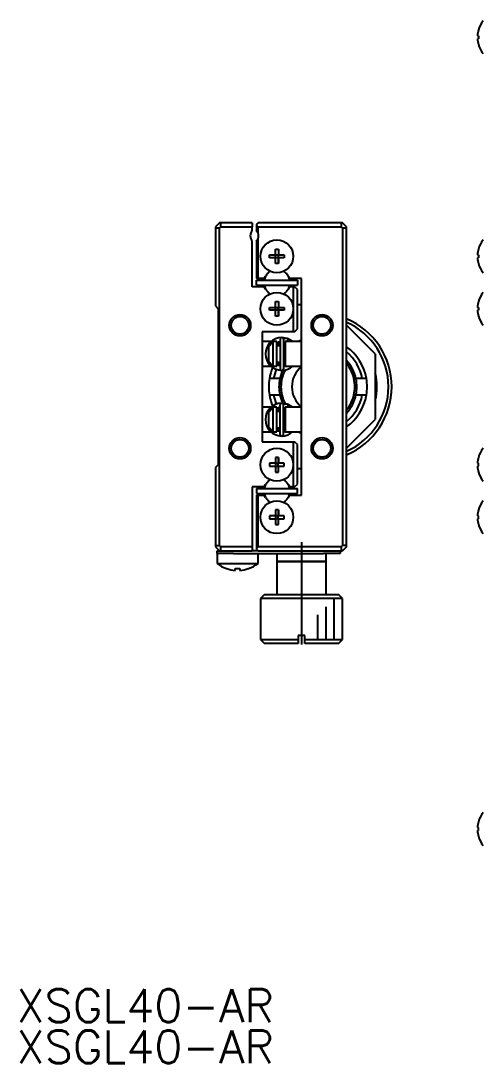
# Model space of a CAD drawing. Extents: x 16 to 469, y 13 to 146.
# Drawn here: x 15.5 to 71.9, y 13.2 to 140.2 of the extents above; entities that cross this region are included whole.
import ezdxf

# ---------------------------------------------------------------- set-up
doc = ezdxf.new("R2010")
doc.units = 0
doc.header["$LTSCALE"] = 10
doc.linetypes.add('CENTER', pattern=[2, 1.25, -0.25, 0.25, -0.25])
doc.layers.get('0').update_dxf_attribs({"linetype": 'CONTINUOUS'})
doc.layers.add('CENTER', color=1, linetype='CENTER')
doc.styles.get("Standard").update_dxf_attribs({"font": 'txt.shx', "bigfont": '@extfont2.shx'})

msp = doc.modelspace()

# ---------------------------------------------------------------- linework, layer by layer
at = {"color": 7, "linetype": 'CONTINUOUS'}
for p, q in [((71.320785, 139.138616), (71.325408, 139.136361)), ((71.205071, 138.43), (71.325408, 138.43)), ((71.325408, 138.07), (71.205071, 138.07)), ((71.325408, 137.363639), (71.320785, 137.361384)), ((71.325408, 138.43), (71.325408, 138.07)), ((39.75, 115.65), (39.25, 115.15)), ((39.9, 115.65), (39.75, 115.65)), ((39.9, 115.15), (39.9, 115.65)), ((43.75, 115.65), (39.9, 115.65)), ((43.75, 115.65), (43.75, 115.15)), ((44.45, 115.65), (44.25, 115.45)), ((54.6, 115.65), (44.45, 115.65)), ((54.6, 115.65), (54.6, 115.15)), ((54.75, 115.65), (54.6, 115.65)), ((55.25, 115.15), (54.75, 115.65)), ((39.25, 115.15), (39.25, 115)), ((39.75, 115), (39.25, 115)), ((39.25, 115), (39.25, 105.5)), ((39.75, 115), (39.9, 115.15)), ((39.75, 76.3), (39.75, 115)), ((39.9, 115.15), (43.75, 115.15)), ((43.75, 114.711438), (43.75, 115.15)), ((44.25, 115.45), (44.25, 115.35)), ((44.25, 115.35), (44.45, 115.15)), ((44.25, 115.35), (44.25, 114.711438)), ((44.45, 114.36225), (44.45, 115.15)), ((44.45, 115.15), (54.6, 115.15)), ((54.6, 115.15), (54.75, 115)), ((54.75, 115), (54.75, 76.3)), ((55.25, 115), (54.75, 115)), ((55.25, 115), (55.25, 115.15)), ((55.25, 76.3), (55.25, 115)), ((43.75, 107.85), (43.75, 113.388562)), ((44.25, 113.388562), (44.25, 108.85)), ((44.45, 108.85), (44.45, 113.73775)), ((46.57, 112.436361), (46.93, 112.436361)), ((46.57, 111.73), (46.57, 112.436361)), ((46.93, 112.436361), (46.93, 111.73)), ((46.93, 112.436361), (46.93, 111.73)), ((71.320785, 112.438616), (71.325408, 112.436361)), ((71.320785, 112.438616), (71.325408, 112.436361)), ((45.863639, 111.73), (46.57, 111.73)), ((45.863639, 111.37), (45.863639, 111.73)), ((46.57, 111.37), (45.863639, 111.37)), ((46.580372, 111.719628), (46.57, 111.73)), ((46.580372, 111.380372), (46.57, 111.37)), ((46.57, 110.663639), (46.57, 111.37)), ((46.93, 110.663639), (46.57, 110.663639)), ((46.580372, 111.380372), (46.580372, 111.719628)), ((46.580372, 111.719628), (46.919628, 111.719628)), ((46.919628, 111.380372), (46.580372, 111.380372)), ((46.919628, 111.719628), (46.93, 111.73)), ((46.919628, 111.719628), (46.919628, 111.380372)), ((46.919628, 111.380372), (46.93, 111.37)), ((46.93, 111.73), (47.636361, 111.73)), ((46.93, 111.37), (46.93, 110.663639)), ((47.636361, 111.37), (46.93, 111.37)), ((46.93, 110.663639), (46.93, 111.37)), ((47.636361, 111.73), (47.636361, 111.37)), ((71.205071, 111.73), (71.325408, 111.73)), ((71.325408, 111.37), (71.205071, 111.37)), ((71.325408, 110.663639), (71.320785, 110.661384)), ((71.325408, 110.663639), (71.320785, 110.661384)), ((71.325408, 111.73), (71.325408, 111.37)), ((44.45, 108.85), (44.25, 108.85)), ((44.25, 108.65), (49.25, 108.65)), ((44.25, 108.05), (44.25, 108.65)), ((44.25, 108.65), (45.191104, 108.65)), ((44.25, 108.05), (49.25, 108.05)), ((45.205588, 108.85), (44.45, 108.85)), ((45.1, 108.65), (45.191104, 108.65)), ((45.1, 108.65), (45.191104, 108.65)), ((45.1, 108.65), (45.191104, 108.65)), ((45.1, 108.65), (45.191104, 108.65)), ((45.1, 108.65), (45.191104, 108.65)), ((45.1, 108.65), (45.191104, 108.65)), ((45.1, 108.65), (45.191104, 108.65)), ((45.1, 108.65), (45.191104, 108.65)), ((45.1, 108.65), (45.191104, 108.65)), ((45.1, 108.65), (45.191104, 108.65)), ((45.1, 108.65), (45.191104, 108.65)), ((45.1, 108.65), (45.191104, 108.65)), ((45.1, 108.65), (45.191104, 108.65)), ((45.1, 108.65), (45.191104, 108.65)), ((45.1, 108.65), (45.191104, 108.65)), ((45.1, 108.65), (45.191104, 108.65)), ((45.1, 108.65), (48.4, 108.65)), ((45.1, 108.65), (45.191104, 108.65)), ((45.1, 108.65), (45.191104, 108.65)), ((45.1, 108.65), (45.191104, 108.65)), ((45.1, 108.65), (45.191104, 108.65)), ((45.1, 108.65), (45.191104, 108.65)), ((45.1, 108.65), (45.191104, 108.65)), ((45.1, 108.65), (45.191104, 108.65)), ((45.1, 108.65), (45.191104, 108.65)), ((45.1, 108.65), (45.191104, 108.65)), ((45.1, 108.65), (45.191104, 108.65)), ((45.1, 108.65), (45.191104, 108.65)), ((45.1, 108.65), (45.191104, 108.65)), ((45.1, 108.65), (45.191104, 108.65)), ((45.1, 108.65), (45.191104, 108.65)), ((45.1, 108.65), (45.191104, 108.65)), ((45.205588, 108.85), (45.375185, 109.14375)), ((48.124815, 109.14375), (48.294412, 108.85)), ((49.75, 108.85), (48.294412, 108.85)), ((48.308896, 108.65), (48.4, 108.65)), ((48.308896, 108.65), (48.4, 108.65)), ((48.308896, 108.65), (48.4, 108.65)), ((48.308896, 108.65), (48.4, 108.65)), ((48.308896, 108.65), (48.4, 108.65)), ((48.308896, 108.65), (48.4, 108.65)), ((48.308896, 108.65), (48.4, 108.65)), ((48.308896, 108.65), (48.4, 108.65)), ((48.308896, 108.65), (48.4, 108.65)), ((48.308896, 108.65), (48.4, 108.65)), ((48.308896, 108.65), (48.4, 108.65)), ((48.308896, 108.65), (48.4, 108.65)), ((48.308896, 108.65), (48.4, 108.65)), ((48.308896, 108.65), (48.4, 108.65)), ((48.308896, 108.65), (49.25, 108.65)), ((48.308896, 108.65), (48.4, 108.65)), ((48.308896, 108.65), (48.4, 108.65)), ((48.308896, 108.65), (48.4, 108.65)), ((48.308896, 108.65), (48.4, 108.65)), ((48.308896, 108.65), (48.4, 108.65)), ((48.308896, 108.65), (48.4, 108.65)), ((48.308896, 108.65), (48.4, 108.65)), ((48.308896, 108.65), (48.4, 108.65)), ((48.308896, 108.65), (48.4, 108.65)), ((48.308896, 108.65), (48.4, 108.65)), ((48.308896, 108.65), (48.4, 108.65)), ((48.308896, 108.65), (48.4, 108.65)), ((48.308896, 108.65), (48.4, 108.65)), ((49.25, 108.65), (49.25, 108.05)), ((49.75, 82.45), (49.75, 108.85)), ((45.205588, 107.85), (43.75, 107.85)), ((45.375185, 107.55625), (45.205588, 107.85)), ((48.294412, 107.85), (48.124815, 107.55625)), ((48.75, 107.85), (48.294412, 107.85)), ((48.75, 107.85), (48.75, 105.15)), ((48.75, 107.85), (48.9, 107.85)), ((49.25, 107.5), (48.9, 107.85)), ((49.25, 102.7), (49.25, 107.5)), ((39.25, 105.5), (39.6, 105.15)), ((46.57, 106.036361), (46.93, 106.036361)), ((46.57, 105.33), (46.57, 106.036361)), ((46.93, 106.036361), (46.93, 105.33)), ((46.93, 106.036361), (46.93, 105.33)), ((49.75, 105.650002), (49.25, 105.650002)), ((71.320785, 106.038616), (71.325408, 106.036361)), ((71.320785, 106.038616), (71.325408, 106.036361)), ((39.6, 105.15), (39.6, 86.15)), ((45.863639, 105.33), (46.57, 105.33)), ((45.863639, 104.97), (45.863639, 105.33)), ((46.57, 104.97), (45.863639, 104.97)), ((46.580372, 105.319628), (46.57, 105.33)), ((46.580372, 104.980372), (46.57, 104.97)), ((46.57, 104.263639), (46.57, 104.97)), ((46.93, 104.263639), (46.57, 104.263639)), ((46.580372, 104.980372), (46.580372, 105.319628)), ((46.580372, 105.319628), (46.919628, 105.319628)), ((46.919628, 104.980372), (46.580372, 104.980372)), ((46.919628, 105.319628), (46.93, 105.33)), ((46.919628, 105.319628), (46.919628, 104.980372)), ((46.919628, 104.980372), (46.93, 104.97)), ((46.93, 105.33), (47.636361, 105.33)), ((46.93, 104.97), (46.93, 104.263639)), ((47.636361, 104.97), (46.93, 104.97)), ((46.93, 104.263639), (46.93, 104.97)), ((47.636361, 105.33), (47.636361, 104.97)), ((48.75, 105.15), (48.75, 102.35)), ((71.205071, 105.33), (71.325408, 105.33)), ((71.325408, 104.97), (71.205071, 104.97)), ((71.325408, 104.263639), (71.320785, 104.261384)), ((71.325408, 104.263639), (71.320785, 104.261384)), ((71.325408, 105.33), (71.325408, 104.97)), ((58.75, 99.65), (55.25, 103.15)), ((48.75, 102.35), (44.95, 102.35)), ((44.95, 102.35), (44.95, 88.95)), ((48.136849, 101.491288), (47.383375, 101.65022)), ((48.9, 102.35), (48.75, 102.35)), ((48.9, 102.35), (49.25, 102.7)), ((46.031678, 101.15), (44.95, 101.15)), ((45.75, 100.566515), (46.25, 101.095683)), ((45.75, 98.733485), (45.75, 100.566515)), ((46.25, 101.15), (46.25, 101.095683)), ((46.75, 101.15), (46.25, 101.15)), ((46.25, 101.095683), (46.25, 98.204317)), ((46.749874, 101.079576), (47.129682, 101.186292)), ((46.75, 98.15), (46.75, 101.15)), ((47.129734, 100.65), (46.75, 100.65)), ((46.95, 100.65), (46.95, 101.15)), ((47.129734, 101.426687), (47.129734, 97.876687)), ((47.570978, 101.495538), (47.569147, 101.49476)), ((47.604279, 101.508664), (47.570978, 101.495538)), ((47.579734, 97.876687), (47.579734, 101.426687)), ((47.579734, 100.827136), (47.749985, 101.082625)), ((47.75, 100.65), (47.579734, 100.65)), ((47.638183, 101.52011), (47.604279, 101.508664)), ((47.672605, 101.529848), (47.638183, 101.52011)), ((47.707462, 101.537854), (47.672605, 101.529848)), ((47.742669, 101.544109), (47.707462, 101.537854)), ((47.778139, 101.548598), (47.742669, 101.544109)), ((47.75, 101.15), (47.75, 98.15)), ((49.75, 101.15), (47.75, 101.15)), ((47.813786, 101.55131), (47.778139, 101.548598)), ((47.849523, 101.552239), (47.813786, 101.55131)), ((47.885263, 101.551381), (47.849523, 101.552239)), ((47.920918, 101.54874), (47.885263, 101.551381)), ((47.956401, 101.54432), (47.920918, 101.54874)), ((47.991625, 101.538133), (47.956401, 101.54432)), ((48.026504, 101.530192), (47.991625, 101.538133)), ((48.012642, 101.162833), (48.005779, 101.15)), ((48.01968, 101.176481), (48.012642, 101.162833)), ((48.135138, 101.492019), (48.016177, 101.149977)), ((48.026847, 101.190855), (48.01968, 101.176481)), ((48.060953, 101.520517), (48.026504, 101.530192)), ((48.034096, 101.205863), (48.026847, 101.190855)), ((48.041382, 101.221409), (48.034096, 101.205863)), ((48.048656, 101.237391), (48.041382, 101.221409)), ((48.055873, 101.253707), (48.048656, 101.237391)), ((48.062986, 101.270252), (48.055873, 101.253707)), ((48.094885, 101.509132), (48.060953, 101.520517)), ((48.069948, 101.286919), (48.062986, 101.270252)), ((48.076715, 101.303601), (48.069948, 101.286919)), ((48.083244, 101.32019), (48.076715, 101.303601)), ((48.089491, 101.336579), (48.083244, 101.32019)), ((48.095418, 101.352663), (48.089491, 101.336579)), ((48.126472, 101.496795), (48.094885, 101.509132)), ((48.100986, 101.368338), (48.095418, 101.352663)), ((48.106158, 101.383503), (48.100986, 101.368338)), ((48.110903, 101.39806), (48.106158, 101.383503)), ((48.115188, 101.411916), (48.110903, 101.39806)), ((48.118986, 101.424981), (48.115188, 101.411916)), ((48.122274, 101.437171), (48.118986, 101.424981)), ((48.125029, 101.448408), (48.122274, 101.437171)), ((48.127234, 101.458618), (48.125029, 101.448408)), ((48.677554, 101.150026), (48.126, 101.495868)), ((48.12654, 101.496765), (48.128376, 101.495162)), ((48.128875, 101.467737), (48.127234, 101.458618)), ((48.128376, 101.495162), (48.12964, 101.492231)), ((48.129941, 101.475705), (48.128875, 101.467737)), ((48.129212, 101.491486), (48.135138, 101.492019)), ((48.12964, 101.492231), (48.130325, 101.487991)), ((48.130425, 101.482471), (48.129941, 101.475705)), ((48.130325, 101.487991), (48.130425, 101.482471)), ((48.168328, 101.477587), (48.136849, 101.491288)), ((58.75, 99.65), (58.75, 91.65)), ((44.95, 98.15), (46.035598, 98.15)), ((46.25, 98.204317), (45.75, 98.733485)), ((46.035878, 98.15), (46.035994, 98.15)), ((46.036573, 98.15), (46.036678, 98.15)), ((46.25, 98.204317), (46.25, 98.15)), ((46.25, 98.15), (46.75, 98.15)), ((46.75, 98.65), (47.129734, 98.65)), ((46.95, 98.154136), (46.95, 98.65)), ((47.579734, 98.65), (47.75, 98.65)), ((47.749977, 98.220753), (47.579734, 98.476239)), ((47.753757, 98.153061), (47.579752, 98.117069)), ((47.75, 98.15), (49.75, 98.15)), ((48.126216, 97.807597), (48.156471, 97.820553)), ((46.341673, 96.65), (45.83392, 96.65)), ((47.106456, 96.65), (46.341673, 96.65)), ((47.362518, 96.65), (47.106456, 96.65)), ((48.067694, 97.78497), (48.068847, 97.785339)), ((48.068847, 97.785339), (48.071163, 97.786086)), ((48.071163, 97.786086), (48.072361, 97.786475)), ((48.072361, 97.786475), (48.073995, 97.787011)), ((48.073995, 97.787011), (48.074935, 97.787321)), ((48.074935, 97.787321), (48.076421, 97.787814)), ((48.076421, 97.787814), (48.077352, 97.788125)), ((48.077352, 97.788125), (48.079482, 97.788841)), ((48.079482, 97.788841), (48.126472, 97.80658)), ((48.122891, 97.806642), (48.125041, 97.806284)), ((48.125041, 97.806284), (48.124722, 97.807059)), ((48.126472, 97.80658), (48.125041, 97.806284)), ((56.393544, 96.65), (56.137482, 96.65)), ((57.158327, 96.65), (56.393544, 96.65)), ((57.66608, 96.65), (57.158327, 96.65)), ((45.83392, 94.65), (46.341673, 94.65)), ((46.341673, 94.65), (47.106456, 94.65)), ((47.106456, 94.65), (47.362518, 94.65)), ((56.137482, 94.65), (56.393544, 94.65)), ((56.393544, 94.65), (57.158327, 94.65)), ((57.158327, 94.65), (57.66608, 94.65)), ((46.025073, 93.15), (44.95, 93.15)), ((45.75, 92.566515), (46.25, 93.095683)), ((46.025412, 93.15), (46.025217, 93.15)), ((46.25, 93.15), (46.25, 93.095683)), ((46.75, 93.15), (46.25, 93.15)), ((46.25, 93.095683), (46.25, 90.204317)), ((46.749927, 93.081153), (47.120454, 93.183976)), ((46.75, 90.15), (46.75, 93.15)), ((46.95, 92.65), (46.95, 93.15)), ((47.120506, 93.424371), (47.120506, 89.874371)), ((48.1591, 93.47527), (47.374146, 93.647904)), ((47.56175, 93.493221), (47.559919, 93.492443)), ((47.595051, 93.506348), (47.56175, 93.493221)), ((47.570506, 89.874371), (47.570506, 93.424371)), ((47.570506, 92.824819), (47.749987, 93.083861)), ((47.628954, 93.517794), (47.595051, 93.506348)), ((47.663376, 93.527531), (47.628954, 93.517794)), ((47.698233, 93.535537), (47.663376, 93.527531)), ((47.73344, 93.541792), (47.698233, 93.535537)), ((47.76891, 93.546281), (47.73344, 93.541792)), ((47.75, 93.15), (47.75, 90.15)), ((49.75, 93.15), (47.75, 93.15)), ((47.804558, 93.548994), (47.76891, 93.546281)), ((47.840295, 93.549922), (47.804558, 93.548994)), ((47.876034, 93.549065), (47.840295, 93.549922)), ((47.911689, 93.546423), (47.876034, 93.549065)), ((47.947172, 93.542004), (47.911689, 93.546423)), ((47.982397, 93.535816), (47.947172, 93.542004)), ((48.017276, 93.527876), (47.982397, 93.535816)), ((48.004824, 93.163214), (47.997809, 93.15)), ((48.012011, 93.177252), (48.004824, 93.163214)), ((48.12591, 93.489702), (48.008209, 93.149991)), ((48.01932, 93.192021), (48.012011, 93.177252)), ((48.051725, 93.518201), (48.017276, 93.527876)), ((48.026704, 93.207421), (48.01932, 93.192021)), ((48.034112, 93.223351), (48.026704, 93.207421)), ((48.041497, 93.239704), (48.034112, 93.223351)), ((48.048807, 93.256371), (48.041497, 93.239704)), ((48.055996, 93.273242), (48.048807, 93.256371)), ((48.085656, 93.506815), (48.051725, 93.518201)), ((48.063014, 93.290203), (48.055996, 93.273242)), ((48.069815, 93.307143), (48.063014, 93.290203)), ((48.076354, 93.323947), (48.069815, 93.307143)), ((48.082588, 93.340505), (48.076354, 93.323947)), ((48.088474, 93.356705), (48.082588, 93.340505)), ((48.117243, 93.494478), (48.085656, 93.506815)), ((48.093974, 93.372441), (48.088474, 93.356705)), ((48.09905, 93.387606), (48.093974, 93.372441)), ((48.10367, 93.402101), (48.09905, 93.387606)), ((48.107802, 93.415828), (48.10367, 93.402101)), ((48.111419, 93.428697), (48.107802, 93.415828)), ((48.114496, 93.440621), (48.111419, 93.428697)), ((48.117014, 93.451521), (48.114496, 93.440621)), ((48.115812, 93.494774), (48.118046, 93.494019)), ((48.665662, 93.150054), (48.116771, 93.493551)), ((48.118955, 93.461324), (48.117014, 93.451521)), ((48.118046, 93.494019), (48.119697, 93.491883)), ((48.120306, 93.469965), (48.118955, 93.461324)), ((48.119697, 93.491883), (48.120754, 93.488383)), ((48.119983, 93.489169), (48.12591, 93.489702)), ((48.121059, 93.477387), (48.120306, 93.469965)), ((48.120754, 93.488383), (48.121209, 93.48354)), ((48.121209, 93.48354), (48.121059, 93.477387)), ((45.75, 90.733485), (45.75, 92.566515)), ((47.120506, 92.65), (46.75, 92.65)), ((47.75, 92.65), (47.570506, 92.65)), ((55.25, 88.15), (58.75, 91.65)), ((46.25, 90.204317), (45.75, 90.733485)), ((46.25, 90.204317), (46.25, 90.15)), ((46.75, 90.65), (47.120506, 90.65)), ((46.95, 90.15), (46.95, 90.65)), ((47.570506, 90.65), (47.75, 90.65)), ((47.749972, 90.214886), (47.570506, 90.473923)), ((44.95, 90.15), (46.023627, 90.15)), ((44.95, 88.95), (48.75, 88.95)), ((46.25, 90.15), (46.75, 90.15)), ((47.753543, 90.153186), (47.570524, 90.114753)), ((47.75, 90.15), (49.75, 90.15)), ((48.058465, 89.782653), (48.059619, 89.783022)), ((48.059619, 89.783022), (48.061935, 89.783769)), ((48.061935, 89.783769), (48.063132, 89.784159)), ((48.063132, 89.784159), (48.064766, 89.784694)), ((48.064766, 89.784694), (48.065707, 89.785004)), ((48.065707, 89.785004), (48.067192, 89.785497)), ((48.067192, 89.785497), (48.068124, 89.785808)), ((48.068124, 89.785808), (48.070254, 89.786524)), ((48.070254, 89.786524), (48.117243, 89.804264)), ((48.113663, 89.804326), (48.115812, 89.803967)), ((48.115812, 89.803967), (48.115494, 89.804743)), ((48.117243, 89.804264), (48.115812, 89.803967)), ((48.116987, 89.805281), (48.155242, 89.821763)), ((48.75, 88.95), (48.75, 86.15)), ((48.75, 88.95), (48.9, 88.95)), ((49.25, 88.6), (48.9, 88.95)), ((49.25, 83.8), (49.25, 88.6)), ((46.93, 87.036361), (46.57, 87.036361)), ((46.57, 87.036361), (46.57, 86.33)), ((46.93, 86.33), (46.93, 87.036361)), ((46.93, 87.036361), (46.93, 86.33)), ((71.325408, 87.036361), (71.320785, 87.038616)), ((71.325408, 87.036361), (71.320785, 87.038616)), ((39.6, 86.15), (39.25, 85.8)), ((39.25, 85.8), (39.25, 76.3)), ((46.57, 86.33), (45.863639, 86.33)), ((45.863639, 86.33), (45.863639, 85.97)), ((45.863639, 85.97), (46.57, 85.97)), ((46.580372, 86.319628), (46.57, 86.33)), ((46.580372, 85.980372), (46.57, 85.97)), ((46.57, 85.97), (46.57, 85.263639)), ((46.57, 85.263639), (46.93, 85.263639)), ((46.580372, 86.319628), (46.580372, 85.980372)), ((46.919628, 86.319628), (46.580372, 86.319628)), ((46.580372, 85.980372), (46.919628, 85.980372)), ((46.919628, 86.319628), (46.93, 86.33)), ((46.919628, 85.980372), (46.919628, 86.319628)), ((46.919628, 85.980372), (46.93, 85.97)), ((47.636361, 86.33), (46.93, 86.33)), ((46.93, 85.263639), (46.93, 85.97)), ((46.93, 85.97), (47.636361, 85.97)), ((46.93, 85.263639), (46.93, 85.97)), ((47.636361, 85.97), (47.636361, 86.33)), ((48.75, 86.15), (48.75, 83.45)), ((49.75, 85.65), (49.25, 85.65)), ((71.325408, 86.33), (71.205071, 86.33)), ((71.205071, 85.97), (71.325408, 85.97)), ((71.320785, 85.261384), (71.325408, 85.263639)), ((71.320785, 85.261384), (71.325408, 85.263639)), ((71.325408, 85.97), (71.325408, 86.33)), ((43.75, 83.45), (43.75, 76.15)), ((45.205588, 83.45), (43.75, 83.45)), ((44.25, 83.25), (49.25, 83.25)), ((44.25, 83.25), (44.25, 82.65)), ((44.25, 82.65), (49.25, 82.65)), ((44.25, 82.65), (45.191104, 82.65)), ((45.1, 82.65), (45.191104, 82.65)), ((45.1, 82.65), (45.191104, 82.65)), ((45.1, 82.65), (45.191104, 82.65)), ((45.1, 82.65), (45.191104, 82.65)), ((45.1, 82.65), (45.191104, 82.65)), ((45.1, 82.65), (45.191104, 82.65)), ((45.1, 82.65), (45.191104, 82.65)), ((45.1, 82.65), (45.191104, 82.65)), ((45.1, 82.65), (45.191104, 82.65)), ((45.1, 82.65), (45.191104, 82.65)), ((45.1, 82.65), (45.191104, 82.65)), ((45.1, 82.65), (45.191104, 82.65)), ((45.1, 82.65), (45.191104, 82.65)), ((45.1, 82.65), (45.191104, 82.65)), ((45.1, 82.65), (45.191104, 82.65)), ((45.1, 82.65), (45.191104, 82.65)), ((45.1, 82.65), (48.4, 82.65)), ((45.1, 82.65), (45.191104, 82.65)), ((45.1, 82.65), (45.191104, 82.65)), ((45.1, 82.65), (45.191104, 82.65)), ((45.1, 82.65), (45.191104, 82.65)), ((45.1, 82.65), (45.191104, 82.65)), ((45.1, 82.65), (45.191104, 82.65)), ((45.1, 82.65), (45.191104, 82.65)), ((45.1, 82.65), (45.191104, 82.65)), ((45.1, 82.65), (45.191104, 82.65)), ((45.1, 82.65), (45.191104, 82.65)), ((45.1, 82.65), (45.191104, 82.65)), ((45.1, 82.65), (45.191104, 82.65)), ((45.1, 82.65), (45.191104, 82.65)), ((45.1, 82.65), (45.191104, 82.65)), ((45.1, 82.65), (45.191104, 82.65)), ((45.205588, 83.45), (45.375185, 83.74375)), ((48.124815, 83.74375), (48.294412, 83.45)), ((48.75, 83.45), (48.294412, 83.45)), ((48.308896, 82.65), (48.4, 82.65)), ((48.308896, 82.65), (48.4, 82.65)), ((48.308896, 82.65), (48.4, 82.65)), ((48.308896, 82.65), (48.4, 82.65)), ((48.308896, 82.65), (49.25, 82.65)), ((48.308896, 82.65), (48.4, 82.65)), ((48.308896, 82.65), (48.4, 82.65)), ((48.308896, 82.65), (48.4, 82.65)), ((48.308896, 82.65), (48.4, 82.65)), ((48.9, 83.45), (48.75, 83.45)), ((48.9, 83.45), (49.25, 83.8)), ((49.25, 82.65), (49.25, 83.25)), ((44.25, 82.45), (44.25, 75.95)), ((44.25, 82.45), (44.45, 82.45)), ((44.45, 76.15), (44.45, 82.45)), ((44.45, 82.45), (45.205588, 82.45)), ((45.375185, 82.15625), (45.205588, 82.45)), ((48.294412, 82.45), (48.124815, 82.15625)), ((48.294412, 82.45), (49.75, 82.45)), ((46.93, 80.636361), (46.57, 80.636361)), ((46.57, 80.636361), (46.57, 79.93)), ((46.93, 79.93), (46.93, 80.636361)), ((46.93, 80.636361), (46.93, 79.93)), ((71.325408, 80.636361), (71.320785, 80.638616)), ((71.325408, 80.636361), (71.320785, 80.638616)), ((46.57, 79.93), (45.863639, 79.93)), ((45.863639, 79.93), (45.863639, 79.57)), ((45.863639, 79.57), (46.57, 79.57)), ((46.580372, 79.919628), (46.57, 79.93)), ((46.580372, 79.580372), (46.57, 79.57)), ((46.57, 79.57), (46.57, 78.863639)), ((46.57, 78.863639), (46.93, 78.863639)), ((46.580372, 79.919628), (46.580372, 79.580372)), ((46.919628, 79.919628), (46.580372, 79.919628)), ((46.580372, 79.580372), (46.919628, 79.580372)), ((46.919628, 79.919628), (46.93, 79.93)), ((46.919628, 79.580372), (46.919628, 79.919628)), ((46.919628, 79.580372), (46.93, 79.57)), ((47.636361, 79.93), (46.93, 79.93)), ((46.93, 78.863639), (46.93, 79.57)), ((46.93, 79.57), (47.636361, 79.57)), ((46.93, 78.863639), (46.93, 79.57)), ((47.636361, 79.57), (47.636361, 79.93)), ((71.325408, 79.93), (71.205071, 79.93)), ((71.205071, 79.57), (71.325408, 79.57)), ((71.320785, 78.861384), (71.325408, 78.863639)), ((71.320785, 78.861384), (71.325408, 78.863639)), ((71.325408, 79.57), (71.325408, 79.93)), ((39.25, 76.3), (39.25, 76.15)), ((39.25, 76.3), (39.75, 76.3)), ((39.9, 76.15), (39.75, 76.3)), ((54.75, 76.3), (54.6, 76.15)), ((55.25, 76.3), (54.75, 76.3)), ((55.25, 76.15), (55.25, 76.3)), ((39.25, 76.15), (39.75, 75.65)), ((39.45, 75.35), (39.45, 75.65)), ((39.45, 75.65), (39.75, 75.65)), ((41.45, 75.35), (39.45, 75.35)), ((39.45, 75.35), (39.45, 74.127501)), ((39.75, 75.65), (39.9, 75.65)), ((43.75, 76.15), (39.9, 76.15)), ((39.9, 75.65), (39.9, 76.15)), ((39.9, 75.65), (43.75, 75.65)), ((41.45, 75.35), (52.45, 75.35)), ((43.75, 76.15), (43.75, 75.65)), ((44.45, 75.65), (43.75, 75.65)), ((44.45, 76.15), (44.25, 75.95)), ((44.25, 75.95), (44.25, 75.85)), ((44.25, 75.85), (44.45, 75.65)), ((54.6, 76.15), (44.45, 76.15)), ((44.45, 75.65), (54.6, 75.65)), ((44.45, 74.127501), (44.45, 75.35)), ((46.75, 75.35), (46.75, 74.35)), ((54.45, 75.35), (52.45, 75.35)), ((52.75, 74.35), (52.75, 75.35)), ((54.45, 75.65), (54.45, 75.35)), ((54.6, 76.15), (54.6, 75.65)), ((54.6, 75.65), (54.75, 75.65)), ((55.25, 76.15), (54.75, 75.65)), ((39.45, 74.127501), (41.95, 74.127501)), ((41.95, 74.127501), (44.45, 74.127501)), ((52.75, 74.35), (46.75, 74.35)), ((46.75, 74.35), (52.75, 74.35)), ((46.75, 74.35), (46.75, 70.35)), ((52.75, 70.35), (52.75, 74.35)), ((40.6, 73.484698), (40.633755, 73.484698)), ((41.65, 73.484698), (42.25, 73.484698)), ((41.65, 73.272564), (41.65, 73.484698)), ((42.25, 73.484698), (42.25, 73.272564)), ((43.266245, 73.484698), (43.3, 73.484698)), ((45.25, 70.35), (44.75, 69.85)), ((45.25, 70.35), (54.25, 70.35)), ((54.75, 69.85), (54.25, 70.35)), ((54.75, 69.85), (44.75, 69.85)), ((44.75, 69.85), (44.75, 64.85)), ((54.75, 64.85), (54.75, 69.85)), ((44.75, 64.85), (49.35, 64.85)), ((44.75, 64.85), (45.25, 64.35)), ((50.15, 65.35), (49.35, 65.35)), ((49.35, 65.35), (49.35, 64.85)), ((49.35, 64.85), (49.35, 64.35)), ((50.15, 64.85), (50.15, 65.35)), ((50.15, 64.85), (54.75, 64.85)), ((50.15, 64.35), (50.15, 64.85)), ((54.25, 64.35), (54.75, 64.85)), ((49.35, 64.35), (45.25, 64.35)), ((54.25, 64.35), (50.15, 64.35)), ((71.325408, 41.93), (71.205071, 41.93)), ((71.325408, 42.636361), (71.320785, 42.638616)), ((71.325408, 41.57), (71.325408, 41.93)), ((71.205071, 41.57), (71.325408, 41.57)), ((71.320785, 40.861384), (71.325408, 40.863639))]:
    msp.add_line(p, q, dxfattribs=at)
at = {"color": 3, "linetype": 'CONTINUOUS'}
for p, q in [((52.75, 64.85), (52.75, 68.85)), ((53.75, 64.85), (53.75, 69.85)), ((51.75, 64.85), (51.75, 67.85))]:
    msp.add_line(p, q, dxfattribs=at)
at = {"color": 7, "linetype": 'CONTINUOUS'}
for centre, radius in [((46.75, 111.55), 2), ((46.75, 105.15), 2), ((42.25, 103.15), 1.075), ((52.25, 103.15), 1.075), ((42.25, 88.15), 1.075), ((52.25, 88.15), 1.075), ((46.75, 86.15), 2), ((46.75, 79.75), 2)]:
    msp.add_circle(centre, radius, dxfattribs=at)
at = {"color": 3, "linetype": 'CONTINUOUS'}
for centre in [(42.25, 103.15), (52.25, 103.15), (42.25, 88.15), (52.25, 88.15)]:
    msp.add_circle(centre, 1.3, dxfattribs=at)
at = {"color": 7, "linetype": 'CONTINUOUS'}
for centre, radius, start, end in [((74.394929, 138.25), 3.2, 141.317813, 163.877467), ((74.394929, 138.25), 3.194933, 163.893288, 176.770291), ((74.394929, 138.25), 3.194933, 183.229709, 196.106712), ((74.394929, 138.25), 3.2, 196.122533, 218.682187), ((44.5, 114.05), 1, 138.590378, 221.409622), ((43.5, 114.05), 1, 18.194872, 41.409622), ((43.5, 114.05), 1, 341.805128, 18.194872), ((43.5, 114.05), 1, 318.590378, 341.805128), ((74.394929, 111.55), 3.2, 141.317813, 163.877467), ((74.394929, 111.55), 3.194933, 163.893288, 176.770291), ((74.394929, 111.55), 3.194933, 183.229709, 196.106712), ((74.394929, 111.55), 3.2, 196.122533, 218.682187), ((46.75, 108.35), 1.5875, 135, 150), ((46.75, 108.349999), 1.5875, 120.433182, 135.000249), ((46.864905, 108.235095), 1.75, 121.881533, 135), ((46.75, 108.349999), 1.5875, 45.000025, 59.566818), ((46.635095, 108.235095), 1.75, 45, 58.118467), ((46.75, 108.35), 1.5875, 30, 45), ((46.75, 108.349999), 1.5875, 149.999969, 169.106951), ((46.75, 108.349999), 1.5875, 190.893062, 210), ((46.75, 108.349999), 1.5875, 10.893049, 30), ((46.75, 108.349999), 1.5875, 330.000031, 349.106937), ((46.75, 108.35), 1.5875, 210, 225), ((46.75, 108.349999), 1.5875, 224.999975, 239.566737), ((46.864905, 108.464905), 1.75, 225, 238.118467), ((46.75, 108.349999), 1.5875, 300.433263, 314.999751), ((46.635095, 108.464905), 1.75, 301.881533, 315), ((46.75, 108.35), 1.5875, 315, 330), ((74.394929, 105.15), 3.2, 141.317813, 163.877467), ((74.394929, 105.15), 3.194933, 163.893288, 176.770291), ((74.394929, 105.15), 3.194933, 183.229709, 196.106712), ((74.394929, 105.15), 3.2, 196.122533, 218.682187), ((51.75, 95.65), 9, 292.88538, 67.11462), ((51.75, 95.65), 8.6, 294.01506, 65.98494), ((47.354773, 99.651732), 1.998762, 90.738023, 269.187021), ((47.354734, 101.426687), 0.225, 0, 180), ((51.75, 95.65), 6, 109.471221, 113.556464), ((51.75, 95.65), 6, 9.594068, 54.314665), ((51.75, 95.65), 5.5, 10.475682, 50.478804), ((51.75, 95.65), 6, 156.94373, 170.405932), ((51.75, 95.65), 5.5, 147.145223, 150.77713), ((47.354734, 97.876687), 0.225, 180, 0), ((47.353222, 99.655899), 2.003021, 270.861614, 311.25207), ((51.75, 95.65), 3.175, 129.044313, 230.955687), ((51.75, 95.65), 4.75, 12.153197, 42.536898), ((51.75, 95.65), 4.5, 12.839588, 38.942441), ((51.75, 95.65), 6, 170.405932, 189.594068), ((51.75, 95.65), 5.5, 157.303803, 169.524318), ((51.75, 95.65), 4.75, 167.846803, 192.153197), ((51.75, 95.65), 4.75, 154.776196, 167.846803), ((51.75, 95.65), 4.5, 153.019689, 167.160412), ((51.75, 95.65), 4.75, 347.846803, 12.153197), ((51.75, 95.65), 6, 350.405932, 9.594068), ((51.75, 95.65), 7.2, 346.463797, 13.536203), ((51.75, 95.65), 6, 189.594068, 203.001507), ((51.75, 95.65), 5.5, 190.475682, 202.652677), ((51.75, 95.65), 4.75, 192.153197, 205.29018), ((51.75, 95.65), 4.5, 192.839588, 206.990926), ((51.75, 95.65), 4.75, 317.463102, 347.846803), ((51.75, 95.65), 4.5, 321.057559, 347.160412), ((51.75, 95.65), 5.5, 309.521196, 349.524318), ((51.75, 95.65), 6, 305.685335, 350.405932), ((47.345544, 91.649415), 1.998762, 90.738023, 269.187021), ((51.75, 95.65), 5.5, 209.22287, 212.677142), ((47.345506, 93.424371), 0.225, 0, 180), ((47.345506, 89.874371), 0.225, 180, 0), ((47.344003, 91.65353), 2.002967, 270.861349, 311.350916), ((51.75, 95.65), 6, 246.443536, 250.528779), ((74.394929, 86.15), 3.2, 141.317813, 163.877467), ((74.394929, 86.15), 3.194933, 163.893288, 176.770291), ((74.394929, 86.15), 3.194933, 183.229709, 196.106712), ((74.394929, 86.15), 3.2, 196.122533, 218.682187), ((46.75, 82.95), 1.5875, 135, 150), ((46.864905, 82.835095), 1.75, 121.881533, 135), ((46.75, 82.950001), 1.5875, 120.433263, 134.999751), ((46.75, 82.950001), 1.5875, 44.999975, 59.566737), ((46.635095, 82.835095), 1.75, 45, 58.118467), ((46.75, 82.95), 1.5875, 30, 45), ((46.75, 82.950001), 1.5875, 150.000031, 169.106915), ((46.75, 82.950001), 1.5875, 190.893068, 210.000031), ((46.75, 82.950001), 1.5875, 329.999969, 349.10691), ((46.75, 82.950001), 1.5875, 10.89309, 29.999969), ((46.75, 82.95), 1.5875, 210, 225), ((46.864905, 83.064905), 1.75, 225, 238.118467), ((46.75, 82.950001), 1.5875, 225.000025, 239.566818), ((46.75, 82.950001), 1.5875, 300.433182, 315.000249), ((46.635095, 83.064905), 1.75, 301.881533, 315), ((46.75, 82.95), 1.5875, 315, 330), ((74.394929, 79.75), 3.2, 141.317813, 163.877467), ((74.394929, 79.75), 3.194933, 163.893288, 176.770291), ((74.394929, 79.75), 3.194933, 183.229709, 196.106712), ((74.394929, 79.75), 3.2, 196.122533, 218.682187), ((41.95, 77.25), 4, 231.317813, 250.275366), ((41.95, 77.25), 4, 289.724634, 308.682187), ((41.95, 77.25), 3.988734, 250.731797, 265.686606), ((41.95, 77.25), 3.988734, 274.313394, 289.268203), ((74.394929, 41.75), 3.2, 141.317813, 163.877467), ((74.394929, 41.75), 3.194933, 163.893288, 176.770291), ((74.394929, 41.75), 3.194933, 183.229709, 196.106712), ((74.394929, 41.75), 3.2, 196.122533, 218.682187)]:
    msp.add_arc(centre, radius, start, end, dxfattribs=at)
at = {"color": 3, "linetype": 'CONTINUOUS'}
for radius, start, end in [(4.75, 12.153197, 42.536898), (4.5, 12.839588, 38.942441), (4.75, 154.776196, 167.846803), (4.5, 167.160412, 192.839588), (4.5, 153.031126, 167.160412), (4.5, 347.160412, 12.839588), (4.75, 192.153197, 205.29018), (4.5, 192.839588, 206.978479), (4.5, 321.057559, 347.160412), (4.75, 317.463102, 347.846803)]:
    msp.add_arc((51.75, 95.65), radius, start, end, dxfattribs=at)
at = {"layer": 'CENTER', "color": 1, "linetype": 'CENTER'}
msp.add_line((49.75, 76.73), (49.75, 62.3), dxfattribs=at)

# ---------------------------------------------------------------- texts
at = {"color": 7, "linetype": 'CONTINUOUS'}
for p in [(15.017969, 18.216667), (15.017969, 13.216667)]:
    msp.add_text('XSGL40-AR', height=4, dxfattribs=at).set_placement(p)

doc.saveas('drawing.dxf')
